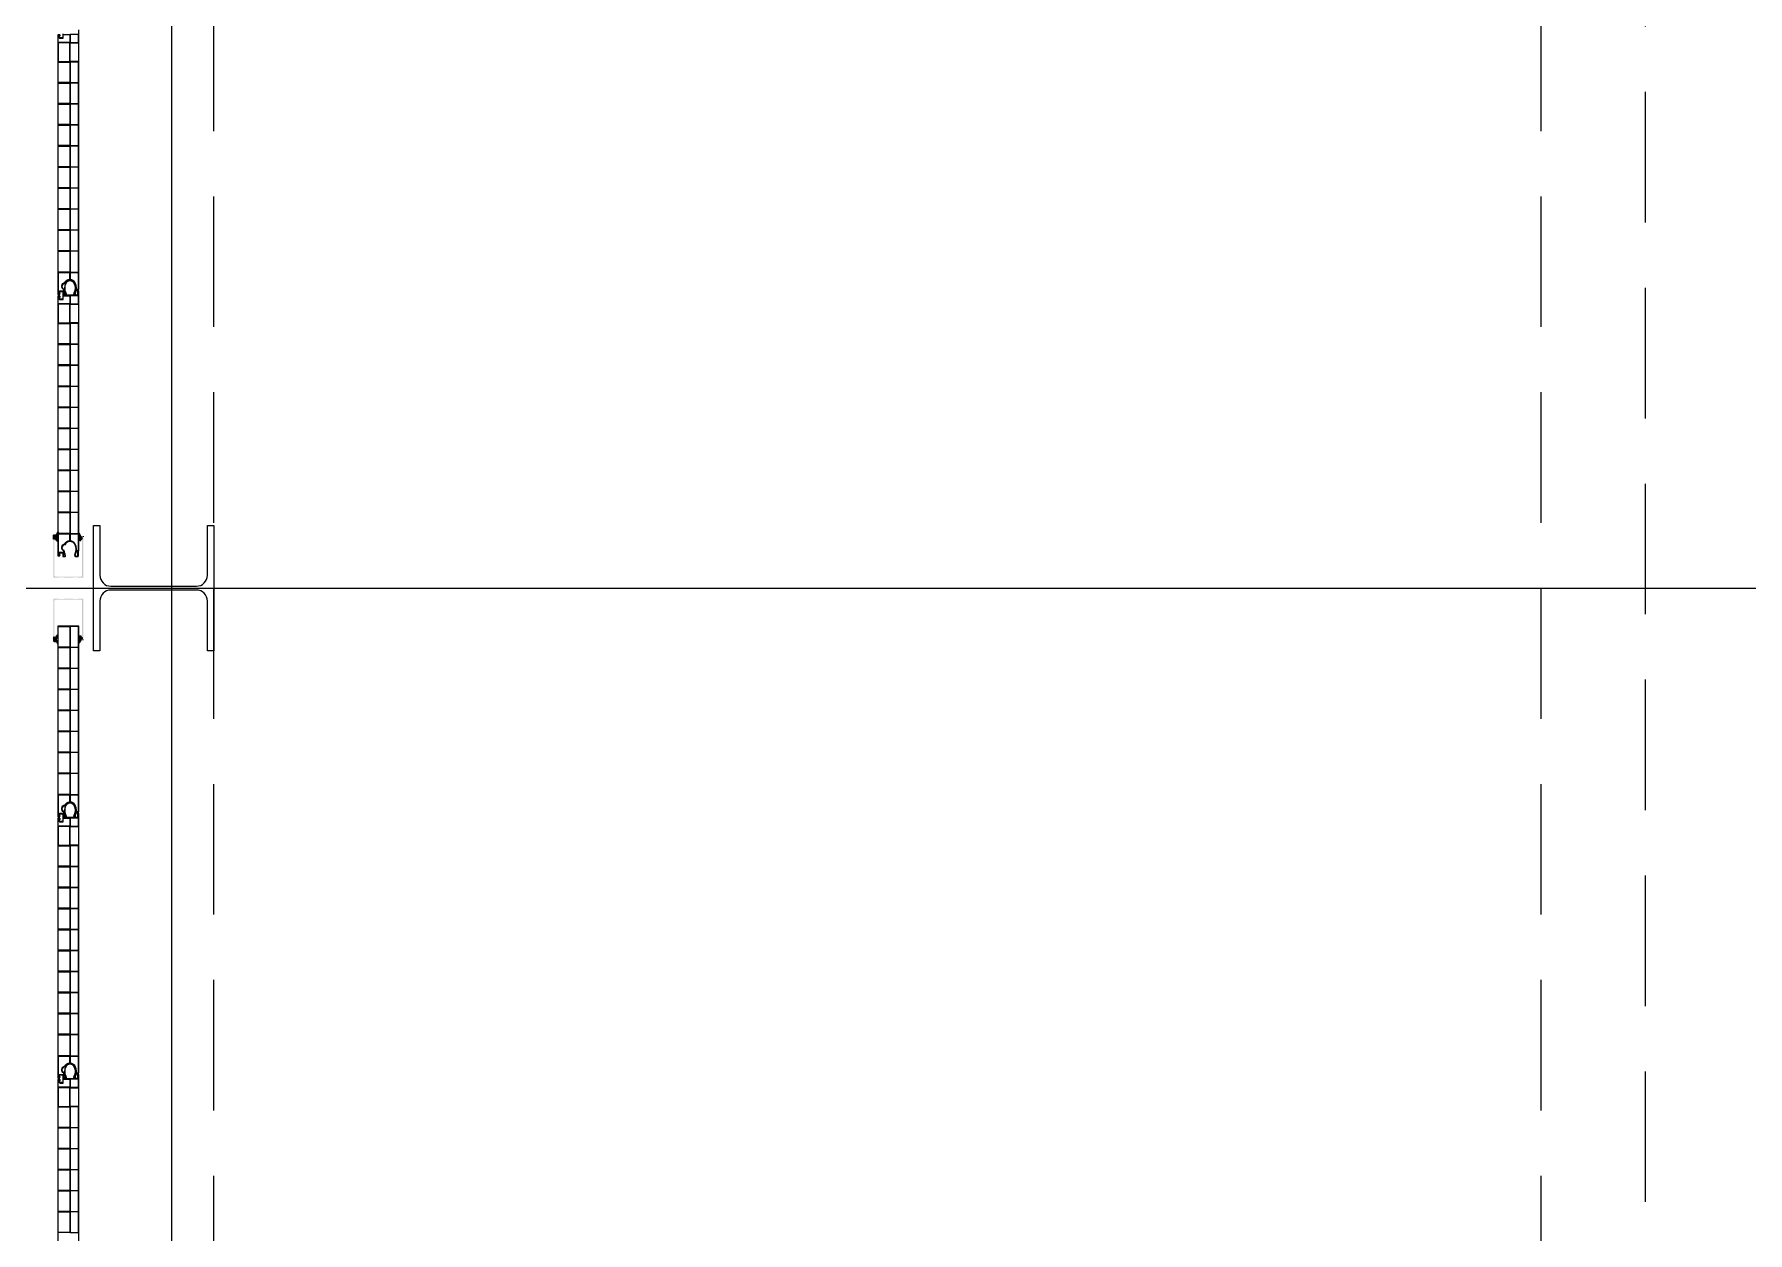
# Model space of a CAD drawing. Header units: millimetres. Extents: x -10134 to 185601, y -10232 to 93662.
# Drawn here: x 29920 to 33201, y 46777 to 49071 of the extents above; entities that cross this region are included whole.
import ezdxf

# ---------------------------------------------------------------- set-up
doc = ezdxf.new("R2010")
doc.units = ezdxf.units.MM
doc.header["$LTSCALE"] = 100
doc.linetypes.add('B0403', pattern=[3.75, 2.5, -1.25])
for name, color, linetype in [('A--L21', 8, 'Continuous'), ('A--L28', 8, 'Continuous'), ('A--L32', 8, 'Continuous'), ('AL$7A---_STRAMIEN', 1, 'Continuous')]:
    doc.layers.add(name, color=color, linetype=linetype)
pattern_1 = [(135, (30079.8289, 47792.54143), (0.3535534, 0.3535534), []), (45, (30079.8289, 47792.54143), (1.0606602, 0.3535534), [1.25, -0.75])]
pattern_2 = [(225, (30079.8289, 48228.6992), (0.3535534, -0.3535534), []), (315, (30079.8289, 48228.6992), (1.0606602, -0.3535534), [1.25, -0.75])]

msp = doc.modelspace()

# ---------------------------------------------------------------- hatches: boundary and pattern name
at = {"layer": 'A--L21'}
h = msp.add_hatch(dxfattribs=at)
h.set_pattern_fill('ANSI38', color=256, scale=4, angle=-180, style=0)
h.set_pattern_definition(pattern_2)
edge = h.paths.add_edge_path()
edge.add_arc((29963.9, 48111.7), 0.8, 78.2772, 180)
edge.add_line((29963.1, 48111.7), (29963.1, 48107.3))
edge.add_arc((29964.1, 48107.3), 1, 180, 238.7681)
edge.add_line((29963.6, 48106.4), (29964.7, 48101.8))
edge.add_arc((29964.1, 48099.9), 2, 0, 72.3036, ccw=False)
edge.add_arc((29965.6, 48099.9), 0.52, 184.1854, 357.8283, ccw=False)
edge.add_arc((29963.8, 48099.4), 1.37, 19.6033, 84.6041)
edge.add_arc((29972.6, 48108.7), 11.8, 179.5092, 222.3604, ccw=False)
edge.add_arc((29961, 48108.9), 0.202, 36.3393, 193.6675, ccw=False)
edge.add_line((29961.2, 48109), (29961.3, 48108.8))
edge.add_arc((29961.4, 48108.9), 0.2, 218.6428, 360)
edge.add_line((29961.6, 48108.9), (29961.6, 48110.7))
edge.add_arc((29961.4, 48110.7), 0.2, 360, 450)
edge.add_line((29961.4, 48110.9), (29959.7, 48110.9))
edge.add_arc((29959.5, 48109.8), 1.09, 80.8319, 201.3735)
edge.add_arc((29949.4, 48106.6), 9.57, -11.3116, 16.7707, ccw=False)
edge.add_arc((29958.5, 48104.8), 0.3, 270, 342.8423, ccw=False)
edge.add_line((29958.5, 48104.5), (29957.6, 48104.5))
edge.add_arc((29957.6, 48104.9), 0.4, 189.1527, 272.2165, ccw=False)
edge.add_line((29957.2, 48104.9), (29957, 48110.6))
edge.add_arc((29959, 48110.6), 2, 98.5926, 180.0148, ccw=False)
edge.add_line((29958.7, 48112.6), (29961.9, 48112.7))
edge.add_arc((29961.9, 48114.7), 2, 270.5128, 308.5841)
edge.add_line((29963.1, 48113.2), (29965.5, 48118.5))
edge.add_arc((29965.8, 48118.2), 0.4, -52.9707, 132.2959, ccw=False)
edge.add_line((29966, 48117.9), (29964.1, 48112.4))
h = msp.add_hatch(dxfattribs=at)
h.set_pattern_fill('ANSI33', color=256, scale=4, angle=-180, style=0)
h.set_pattern_definition([(225, (30079.8289, 48228.6992), (0.7071068, -0.7071068), []), (225, (30079.1218, 48228.6992), (0.7071068, -0.7071068), [0.5, -0.25])])
edge = h.paths.add_edge_path()
edge.add_arc((29977.1, 48030.8), 0.2, 224.9987, 270)
edge.add_line((29977.1, 48030.6), (29985.1, 48030.6))
edge.add_arc((29985.1, 48030.8), 0.2, 270, 314.9995)
edge.add_line((29985.3, 48030.7), (29985.4, 48030.8))
edge.add_arc((29985.5, 48030.6), 0.2, 45.0005, 134.9995, ccw=False)
edge.add_line((29985.7, 48030.8), (29985.8, 48030.7))
edge.add_arc((29985.9, 48030.8), 0.2, 225.0005, 270)
edge.add_line((29985.9, 48030.6), (29993.9, 48030.6))
edge.add_arc((29993.9, 48030.8), 0.2, 270, 315.0013)
edge.add_line((29994.1, 48030.7), (29994.5, 48031.1))
edge.add_arc((29994.6, 48030.9), 0.2, 90, 135.0013, ccw=False)
edge.add_line((29994.6, 48031.1), (30003.4, 48031.1))
edge.add_arc((30003.4, 48030.9), 0.2, 45.0005, 90, ccw=False)
edge.add_line((30003.6, 48031.1), (30004, 48030.7))
edge.add_arc((30004.1, 48030.8), 0.2, 225.0005, 270)
edge.add_line((30004.1, 48030.6), (30013.8, 48030.6))
edge.add_arc((30013.8, 48030.8), 0.2, 270, 360)
edge.add_line((30014, 48030.8), (30014, 48110.4))
edge.add_arc((30013.8, 48110.4), 0.2, 0, 90)
edge.add_line((30013.8, 48110.6), (30009.5, 48110.6))
edge.add_arc((30009.5, 48110.4), 0.2, 90, 180)
edge.add_line((30009.3, 48110.4), (30009.3, 48107.8))
edge.add_arc((30009.5, 48107.8), 0.2, 180, 270)
edge.add_line((30009.5, 48107.6), (30010.1, 48107.6))
edge.add_arc((30010.1, 48107.8), 0.2, 270, 360)
edge.add_line((30010.3, 48107.8), (30010.3, 48108.9))
edge.add_arc((30010.5, 48108.9), 0.2, 90, 180, ccw=False)
edge.add_line((30010.5, 48109.1), (30012.3, 48109.1))
edge.add_arc((30012.3, 48108.9), 0.2, 0, 90, ccw=False)
edge.add_line((30012.5, 48108.9), (30012.5, 48103.8))
edge.add_arc((30012.3, 48103.8), 0.2, -90, 0, ccw=False)
edge.add_line((30012.3, 48103.6), (30010.5, 48103.6))
edge.add_arc((30010.5, 48103.8), 0.2, 180, 270, ccw=False)
edge.add_line((30010.3, 48103.8), (30010.3, 48104.9))
edge.add_arc((30010.1, 48104.9), 0.2, 0, 90)
edge.add_line((30010.1, 48105.1), (30009.5, 48105.1))
edge.add_arc((30009.5, 48104.9), 0.2, 90, 180)
edge.add_line((30009.3, 48104.9), (30009.3, 48100.8))
edge.add_arc((30009.5, 48100.8), 0.2, 180, 270)
edge.add_line((30009.5, 48100.6), (30010.1, 48100.6))
edge.add_arc((30010.1, 48100.8), 0.2, 270, 360)
edge.add_line((30010.3, 48100.8), (30010.3, 48101.9))
edge.add_arc((30010.5, 48101.9), 0.2, 90, 180, ccw=False)
edge.add_line((30010.5, 48102.1), (30011.8, 48102.1))
edge.add_arc((30011.8, 48101.9), 0.2, 0, 90, ccw=False)
edge.add_line((30012, 48101.9), (30012, 48034.5))
edge.add_arc((30011.8, 48034.5), 0.2, -45.0004, 0, ccw=False)
edge.add_line((30012, 48034.4), (30010.3, 48032.7))
edge.add_arc((30010.1, 48032.8), 0.2, 270, 314.9996, ccw=False)
edge.add_line((30010.1, 48032.6), (29960.9, 48032.6))
edge.add_arc((29960.9, 48032.8), 0.2, 225, 270, ccw=False)
edge.add_line((29960.8, 48032.7), (29959.1, 48034.4))
edge.add_arc((29959.2, 48034.5), 0.2, 180, 225, ccw=False)
edge.add_line((29959, 48034.5), (29959, 48101.9))
edge.add_arc((29959.2, 48101.9), 0.2, 90, 180, ccw=False)
edge.add_line((29959.2, 48102.1), (29960.3, 48102.1))
edge.add_arc((29960.3, 48101.9), 0.2, 0, 90, ccw=False)
edge.add_line((29960.5, 48101.9), (29960.5, 48100.8))
edge.add_arc((29960.7, 48100.8), 0.2, 180, 270)
edge.add_line((29960.7, 48100.6), (29961.3, 48100.6))
edge.add_arc((29961.3, 48100.8), 0.2, 270, 360)
edge.add_line((29961.5, 48100.8), (29961.5, 48103.4))
edge.add_arc((29961.3, 48103.4), 0.2, 360, 450)
edge.add_line((29961.3, 48103.6), (29960.7, 48103.6))
edge.add_arc((29960.7, 48103.8), 0.2, 180, 270, ccw=False)
edge.add_line((29960.5, 48103.8), (29960.5, 48109.4))
edge.add_arc((29960.7, 48109.4), 0.2, 39.4134, 179.9932, ccw=False)
edge.add_line((29960.9, 48109.5), (29961.2, 48109.2))
edge.add_arc((29961.3, 48109.3), 0.2, 219.4189, 359.9988)
edge.add_line((29961.5, 48109.3), (29961.5, 48110.4))
edge.add_arc((29961.3, 48110.4), 0.2, 360, 450)
edge.add_line((29961.3, 48110.6), (29959.2, 48110.6))
edge.add_arc((29959.2, 48110.4), 0.2, 90, 180)
edge.add_line((29959, 48110.4), (29959, 48103.8))
edge.add_arc((29958.8, 48103.8), 0.2, -90, 0, ccw=False)
edge.add_line((29958.8, 48103.6), (29957.2, 48103.6))
edge.add_arc((29957.2, 48103.4), 0.2, 90, 180)
edge.add_line((29957, 48103.4), (29957, 48030.8))
edge.add_arc((29957.2, 48030.8), 0.2, 180, 270)
edge.add_line((29957.2, 48030.6), (29966.9, 48030.6))
edge.add_arc((29966.9, 48030.8), 0.2, 270, 314.9997)
edge.add_line((29967.1, 48030.7), (29967.5, 48031.1))
edge.add_arc((29967.6, 48030.9), 0.2, 90, 134.9997, ccw=False)
edge.add_line((29967.6, 48031.1), (29976.4, 48031.1))
edge.add_arc((29976.4, 48030.9), 0.2, 44.9987, 90, ccw=False)
edge.add_line((29976.6, 48031.1), (29977, 48030.7))
h = msp.add_hatch(dxfattribs=at)
h.set_pattern_fill('ANSI38', color=256, scale=4, angle=-180, style=0)
h.set_pattern_definition(pattern_2)
edge = h.paths.add_edge_path(flags=16)
edge.add_line((30009.6, 48105.8), (30010.8, 48105.8))
edge.add_arc((30010.8, 48106.4), 0.6, 270, 450)
edge.add_line((30010.8, 48107), (30009.6, 48107))
edge.add_arc((30009.6, 48106.4), 0.6, 90, 270)
edge = h.paths.add_edge_path()
edge.add_arc((30006.5, 48102.9), 0.2, 127.3189, 242.7921)
edge.add_line((30006.4, 48102.7), (30007.5, 48102.1))
edge.add_line((30007.5, 48102.1), (30009.3, 48102.1))
edge.add_line((30009.3, 48102.1), (30009.3, 48104.5))
edge.add_arc((30009.3, 48104.8), 0.3, 90, 270, ccw=False)
edge.add_line((30009.3, 48105.1), (30010.8, 48105.1))
edge.add_arc((30010.8, 48104.9), 0.2, 31.4642, 90, ccw=False)
edge.add_line((30010.9, 48105), (30011, 48104.6))
edge.add_arc((30011.2, 48104.7), 0.2, 201.5835, 321.0916)
edge.add_line((30011.4, 48104.6), (30012, 48105.8))
edge.add_arc((30011.2, 48106.4), 1, 322.1616, 360)
edge.add_arc((30011.2, 48106.4), 1, 360, 397.8384)
edge.add_line((30012, 48107), (30011.4, 48108.1))
edge.add_arc((30011.2, 48108), 0.2, 38.9084, 158.4165)
edge.add_line((30011, 48108.1), (30010.9, 48107.7))
edge.add_arc((30010.8, 48107.8), 0.2, 270, 328.5358, ccw=False)
edge.add_line((30010.8, 48107.6), (30009.3, 48107.6))
edge.add_arc((30009.3, 48107.9), 0.3, 90, 270, ccw=False)
edge.add_line((30009.3, 48108.2), (30009.3, 48110.4))
edge.add_line((30009.3, 48110.4), (30006.6, 48115.6))
edge.add_arc((30006.4, 48115.2), 0.4, 54.1972, 228.9369)
edge.add_line((30006.1, 48114.9), (30006.8, 48110.3))
edge.add_arc((30005.9, 48109.3), 1.4, -47.8227, 46.3742, ccw=False)
edge.add_line((30006.8, 48108.2), (30006, 48107.3))
edge.add_arc((30006.2, 48107.1), 0.3, 135.9726, 293.0149)
edge.add_line((30006.4, 48106.8), (30007.1, 48107.6))
edge.add_arc((30007.3, 48107.4), 0.2, 0, 130.9955, ccw=False)
edge.add_line((30007.5, 48107.4), (30007.5, 48106.2))
edge.add_arc((30007.3, 48106.2), 0.2, -57.3588, 0, ccw=False)
edge.add_line((30007.4, 48106), (30006.4, 48105.3))
edge.add_arc((30006.5, 48105.1), 0.2, 126.2403, 233.0537)
edge.add_line((30006.4, 48105), (30007.4, 48104.2))
edge.add_arc((30007.3, 48104), 0.2, -66.8939, 66.8939, ccw=False)
edge.add_line((30007.4, 48103.8), (30006.4, 48103.1))
h = msp.add_hatch(dxfattribs=at)
h.set_pattern_fill('ANSI33', color=256, scale=4, angle=-90, style=0)
h.set_pattern_definition([(135, (30079.8289, 47792.5414), (0.7071068, 0.7071068), []), (135, (30079.1218, 47792.5414), (0.7071068, 0.7071068), [0.5, -0.25])])
edge = h.paths.add_edge_path()
edge.add_arc((29977.1, 47990.4), 0.2, 90, 135.0013, ccw=False)
edge.add_line((29977.1, 47990.6), (29985.1, 47990.6))
edge.add_arc((29985.1, 47990.4), 0.2, 45.0005, 90, ccw=False)
edge.add_line((29985.3, 47990.6), (29985.4, 47990.5))
edge.add_arc((29985.5, 47990.6), 0.2, 225.0005, 314.9995)
edge.add_line((29985.7, 47990.5), (29985.8, 47990.6))
edge.add_arc((29985.9, 47990.4), 0.2, 90, 134.9995, ccw=False)
edge.add_line((29985.9, 47990.6), (29993.9, 47990.6))
edge.add_arc((29993.9, 47990.4), 0.2, 44.9987, 90, ccw=False)
edge.add_line((29994.1, 47990.6), (29994.5, 47990.2))
edge.add_arc((29994.6, 47990.3), 0.2, 224.9987, 270)
edge.add_line((29994.6, 47990.1), (30003.4, 47990.1))
edge.add_arc((30003.4, 47990.3), 0.2, 270, 314.9995)
edge.add_line((30003.6, 47990.2), (30004, 47990.6))
edge.add_arc((30004.1, 47990.4), 0.2, 90, 134.9995, ccw=False)
edge.add_line((30004.1, 47990.6), (30013.8, 47990.6))
edge.add_arc((30013.8, 47990.4), 0.2, 0, 90, ccw=False)
edge.add_line((30014, 47990.4), (30014, 47910.8))
edge.add_arc((30013.8, 47910.8), 0.2, -90, 0, ccw=False)
edge.add_line((30013.8, 47910.6), (30009.5, 47910.6))
edge.add_arc((30009.5, 47910.8), 0.2, 180, 270, ccw=False)
edge.add_line((30009.3, 47910.8), (30009.3, 47913.4))
edge.add_arc((30009.5, 47913.4), 0.2, 90, 180, ccw=False)
edge.add_line((30009.5, 47913.6), (30010.1, 47913.6))
edge.add_arc((30010.1, 47913.4), 0.2, 0, 90, ccw=False)
edge.add_line((30010.3, 47913.4), (30010.3, 47912.3))
edge.add_arc((30010.5, 47912.3), 0.2, 180, 270)
edge.add_line((30010.5, 47912.1), (30012.3, 47912.1))
edge.add_arc((30012.3, 47912.3), 0.2, 270, 360)
edge.add_line((30012.5, 47912.3), (30012.5, 47917.4))
edge.add_arc((30012.3, 47917.4), 0.2, 0, 90)
edge.add_line((30012.3, 47917.6), (30010.5, 47917.6))
edge.add_arc((30010.5, 47917.4), 0.2, 90, 180)
edge.add_line((30010.3, 47917.4), (30010.3, 47916.3))
edge.add_arc((30010.1, 47916.3), 0.2, -90, 0, ccw=False)
edge.add_line((30010.1, 47916.1), (30009.5, 47916.1))
edge.add_arc((30009.5, 47916.3), 0.2, 180, 270, ccw=False)
edge.add_line((30009.3, 47916.3), (30009.3, 47920.4))
edge.add_arc((30009.5, 47920.4), 0.2, 90, 180, ccw=False)
edge.add_line((30009.5, 47920.6), (30010.1, 47920.6))
edge.add_arc((30010.1, 47920.4), 0.2, 0, 90, ccw=False)
edge.add_line((30010.3, 47920.4), (30010.3, 47919.3))
edge.add_arc((30010.5, 47919.3), 0.2, 180, 270)
edge.add_line((30010.5, 47919.1), (30011.8, 47919.1))
edge.add_arc((30011.8, 47919.3), 0.2, 270, 360)
edge.add_line((30012, 47919.3), (30012, 47986.7))
edge.add_arc((30011.8, 47986.7), 0.2, 0, 45.0004)
edge.add_line((30012, 47986.9), (30010.3, 47988.6))
edge.add_arc((30010.1, 47988.4), 0.2, 45.0004, 90)
edge.add_line((30010.1, 47988.6), (29960.9, 47988.6))
edge.add_arc((29960.9, 47988.4), 0.2, 90, 135)
edge.add_line((29960.8, 47988.6), (29959.1, 47986.9))
edge.add_arc((29959.2, 47986.7), 0.2, 135, 180)
edge.add_line((29959, 47986.7), (29959, 47919.3))
edge.add_arc((29959.2, 47919.3), 0.2, 180, 270)
edge.add_line((29959.2, 47919.1), (29960.3, 47919.1))
edge.add_arc((29960.3, 47919.3), 0.2, 270, 360)
edge.add_line((29960.5, 47919.3), (29960.5, 47920.4))
edge.add_arc((29960.7, 47920.4), 0.2, 90, 180, ccw=False)
edge.add_line((29960.7, 47920.6), (29961.3, 47920.6))
edge.add_arc((29961.3, 47920.4), 0.2, 0, 90, ccw=False)
edge.add_line((29961.5, 47920.4), (29961.5, 47917.8))
edge.add_arc((29961.3, 47917.8), 0.2, -90, 0, ccw=False)
edge.add_line((29961.3, 47917.6), (29960.7, 47917.6))
edge.add_arc((29960.7, 47917.4), 0.2, 90, 180)
edge.add_line((29960.5, 47917.4), (29960.5, 47911.8))
edge.add_arc((29960.7, 47911.8), 0.2, 180.0068, 320.5866)
edge.add_line((29960.9, 47911.7), (29961.2, 47912))
edge.add_arc((29961.3, 47911.9), 0.2, 0.0012, 140.5811, ccw=False)
edge.add_line((29961.5, 47911.9), (29961.5, 47910.8))
edge.add_arc((29961.3, 47910.8), 0.2, -90, 0, ccw=False)
edge.add_line((29961.3, 47910.6), (29959.2, 47910.6))
edge.add_arc((29959.2, 47910.8), 0.2, 180, 270, ccw=False)
edge.add_line((29959, 47910.8), (29959, 47917.4))
edge.add_arc((29958.8, 47917.4), 0.2, 0, 90)
edge.add_line((29958.8, 47917.6), (29957.2, 47917.6))
edge.add_arc((29957.2, 47917.8), 0.2, 180, 270, ccw=False)
edge.add_line((29957, 47917.8), (29957, 47990.4))
edge.add_arc((29957.2, 47990.4), 0.2, 90, 180, ccw=False)
edge.add_line((29957.2, 47990.6), (29966.9, 47990.6))
edge.add_arc((29966.9, 47990.4), 0.2, 45.0003, 90, ccw=False)
edge.add_line((29967.1, 47990.6), (29967.5, 47990.2))
edge.add_arc((29967.6, 47990.3), 0.2, 225.0003, 270)
edge.add_line((29967.6, 47990.1), (29976.4, 47990.1))
edge.add_arc((29976.4, 47990.3), 0.2, 270, 315.0013)
edge.add_line((29976.6, 47990.2), (29977, 47990.6))
h = msp.add_hatch(dxfattribs=at)
h.set_pattern_fill('ANSI38', color=256, scale=4, angle=-90, style=0)
h.set_pattern_definition(pattern_1)
edge = h.paths.add_edge_path()
edge.add_arc((29963.9, 47909.6), 0.8, 180, 281.7228, ccw=False)
edge.add_line((29963.1, 47909.6), (29963.1, 47914))
edge.add_arc((29964.1, 47914), 1, 121.2319, 180, ccw=False)
edge.add_line((29963.6, 47914.8), (29964.7, 47919.5))
edge.add_arc((29964.1, 47921.4), 2, 287.6964, 360)
edge.add_arc((29965.6, 47921.4), 0.52, 2.1717, 175.8146)
edge.add_arc((29963.8, 47921.9), 1.37, 275.3959, 340.3967, ccw=False)
edge.add_arc((29972.6, 47912.5), 11.8, 137.6396, 180.4908)
edge.add_arc((29961, 47912.4), 0.202, 166.3325, 323.6607)
edge.add_line((29961.2, 47912.2), (29961.3, 47912.4))
edge.add_arc((29961.4, 47912.3), 0.2, 0, 141.3572, ccw=False)
edge.add_line((29961.6, 47912.3), (29961.6, 47910.6))
edge.add_arc((29961.4, 47910.6), 0.2, -90, 0, ccw=False)
edge.add_line((29961.4, 47910.4), (29959.7, 47910.4))
edge.add_arc((29959.5, 47911.4), 1.09, 158.6265, 279.1681, ccw=False)
edge.add_arc((29949.4, 47914.6), 9.57, 343.2293, 371.3116)
edge.add_arc((29958.5, 47916.4), 0.3, 17.1577, 90)
edge.add_line((29958.5, 47916.7), (29957.6, 47916.7))
edge.add_arc((29957.6, 47916.3), 0.4, 87.7835, 170.8473)
edge.add_line((29957.2, 47916.4), (29957, 47910.6))
edge.add_arc((29959, 47910.6), 2, 179.9852, 261.4074)
edge.add_line((29958.7, 47908.7), (29961.9, 47908.5))
edge.add_arc((29961.9, 47906.5), 2, 51.4159, 89.4872, ccw=False)
edge.add_line((29963.1, 47908.1), (29965.5, 47902.7))
edge.add_arc((29965.8, 47903), 0.4, 227.7041, 412.9707)
edge.add_line((29966, 47903.3), (29964.1, 47908.8))
h = msp.add_hatch(dxfattribs=at)
h.set_pattern_fill('ANSI38', color=256, scale=4, angle=-90, style=0)
h.set_pattern_definition(pattern_1)
edge = h.paths.add_edge_path(flags=16)
edge.add_line((30009.6, 47915.5), (30010.8, 47915.5))
edge.add_arc((30010.8, 47914.9), 0.6, -90, 90, ccw=False)
edge.add_line((30010.8, 47914.3), (30009.6, 47914.3))
edge.add_arc((30009.6, 47914.9), 0.6, 90, 270, ccw=False)
edge = h.paths.add_edge_path()
edge.add_arc((30006.5, 47918.3), 0.2, 117.2079, 232.6811, ccw=False)
edge.add_line((30006.4, 47918.5), (30007.5, 47919.1))
edge.add_line((30007.5, 47919.1), (30009.3, 47919.1))
edge.add_line((30009.3, 47919.1), (30009.3, 47916.7))
edge.add_arc((30009.3, 47916.4), 0.3, 90, 270)
edge.add_line((30009.3, 47916.1), (30010.8, 47916.1))
edge.add_arc((30010.8, 47916.3), 0.2, 270, 328.5358)
edge.add_line((30010.9, 47916.2), (30011, 47916.6))
edge.add_arc((30011.2, 47916.5), 0.2, 38.9084, 158.4165, ccw=False)
edge.add_line((30011.4, 47916.6), (30012, 47915.5))
edge.add_arc((30011.2, 47914.9), 1, 0, 37.8384, ccw=False)
edge.add_arc((30011.2, 47914.9), 1, -37.8384, 0, ccw=False)
edge.add_line((30012, 47914.3), (30011.4, 47913.1))
edge.add_arc((30011.2, 47913.2), 0.2, 201.5835, 321.0916, ccw=False)
edge.add_line((30011, 47913.1), (30010.9, 47913.5))
edge.add_arc((30010.8, 47913.4), 0.2, 31.4642, 90)
edge.add_line((30010.8, 47913.6), (30009.3, 47913.6))
edge.add_arc((30009.3, 47913.3), 0.3, 90, 270)
edge.add_line((30009.3, 47913), (30009.3, 47910.8))
edge.add_line((30009.3, 47910.8), (30006.6, 47905.7))
edge.add_arc((30006.4, 47906), 0.4, 131.0631, 305.8028, ccw=False)
edge.add_line((30006.1, 47906.3), (30006.8, 47911))
edge.add_arc((30005.9, 47912), 1.4, 313.6258, 407.8227)
edge.add_line((30006.8, 47913), (30006, 47914))
edge.add_arc((30006.2, 47914.2), 0.3, 66.9851, 224.0274, ccw=False)
edge.add_line((30006.4, 47914.5), (30007.1, 47913.7))
edge.add_arc((30007.3, 47913.8), 0.2, 229.0045, 360)
edge.add_line((30007.5, 47913.8), (30007.5, 47915))
edge.add_arc((30007.3, 47915), 0.2, 360, 417.3588)
edge.add_line((30007.4, 47915.2), (30006.4, 47916))
edge.add_arc((30006.5, 47916.1), 0.2, 126.9463, 233.7597, ccw=False)
edge.add_line((30006.4, 47916.3), (30007.4, 47917))
edge.add_arc((30007.3, 47917.2), 0.2, 293.1061, 426.8939)
edge.add_line((30007.4, 47917.4), (30006.4, 47918.2))

# ---------------------------------------------------------------- linework, layer by layer
at = {"layer": 'A--L21', "linetype": 'B0403'}
msp.add_line((30264, 45510.6), (30264, 87810.6), dxfattribs=at)
at = {"layer": 'A--L21'}
for p, q in [((30014, 48110.3), (30014, 48109.1)), ((30006, 47938.1), (29965.3, 47938.1)), ((30014, 47910.9), (30014, 47912.1))]:
    msp.add_line(p, q, dxfattribs=at)
for points in [[(29974.9, 49071.6), (29974.9, 49064.2), (29969.7, 49064.2, -0.538226), (29968.4, 49066.3, -0.051879), (29969.6, 49067.5, 0.668905), (29968.4, 49070), (29965.3, 49070), (29965.3, 48572.8), (29968.2, 48572.8, 0.615588), (29969.5, 48575.2, -0.001528), (29968.6, 48576.4, -0.603288), (29969.6, 48578.7), (29974.7, 48578.7, -0.414214), (29974.9, 48578.5), (29974.9, 48571.5, 0.414214), (29975.1, 48571.3), (29978.9, 48571.3, 0.230022), (29980.3, 48572.1, 0.182419), (29980.4, 48573.4, -0.086574), (29977.9, 48582.6)], [(29977.7, 48582.7, -0.786352), (29979.8, 48594.6, 0.289246), (29980, 48594.7, -0.649582), (29997.3, 48595.5, -0.228645), (29997.8, 48575.9, 0.241202), (29998, 48572.3, 0.267949), (29999.7, 48571.3), (30003.2, 48571.3, 0.414214), (30004.8, 48572.8), (30004.8, 48582.5), (30006, 48582.5), (30006, 49079.7)], [(29977.7, 48082.5, -0.786352), (29979.8, 48094.4, 0.289246), (29980, 48094.5, -0.649582), (29997.3, 48095.2, -0.228645), (29997.8, 48075.6, 0.241202), (29998, 48072, 0.267949), (29999.7, 48071.1), (30003.2, 48071.1, 0.414214), (30004.8, 48072.6), (30004.8, 48082.3), (30006, 48082.3), (30006, 48579.5), (30005, 48579.5), (30005, 48571.3), (29998.7, 48571.3, -0.614899), (29996.9, 48574.9, 0.235201), (29997.2, 48595.1, 0.299118), (29988.8, 48600.6, 0.299118), (29980.5, 48595.1, 0.235201), (29980.7, 48574.9, -0.614899), (29978.9, 48571.3), (29974.9, 48571.3), (29974.9, 48563.9), (29969.7, 48563.9, -0.538226), (29968.4, 48566.1, -0.051879), (29969.6, 48567.3, 0.668905), (29968.4, 48569.8), (29965.3, 48569.8), (29965.3, 48072.6), (29968.2, 48072.6, 0.615588), (29969.5, 48075, -0.001528), (29968.6, 48076.1, -0.603288), (29969.6, 48078.4), (29974.7, 48078.4, -0.414214), (29974.9, 48078.2), (29974.9, 48071.3, 0.414214), (29975.1, 48071.1), (29978.9, 48071.1, 0.230022), (29980.3, 48071.8, 0.182419), (29980.4, 48073.2, -0.086574), (29977.9, 48082.3)], [(29981.5, 48594.7, -0.299118), (29988.8, 48599.6, -0.299118), (29996.2, 48594.7, -0.232962), (29996.1, 48575.5, 0.291468), (29995.9, 48572, -0.569521), (29995.5, 48571.3), (29982.2, 48571.3, -0.569521), (29981.8, 48572, 0.280699), (29981.6, 48575.3, -0.235201), (29981.4, 48594.7, -0.235201)], [(29998.2, 48595.9, -0.228645), (29998.8, 48575.5, 0.106177), (29998.5, 48574.3, 0.414214), (30000.4, 48572.3), (30002.2, 48572.3, 0.414214), (30003.8, 48573.9), (30003.8, 48583.5), (30005, 48583.5), (30005, 48588.6), (30005, 48614.3), (29989, 48614.3), (29989, 48601.8, -0.279737), (29998.2, 48595.9)], [(29998.2, 48095.7, -0.228645), (29998.8, 48075.2, 0.106177), (29998.5, 48074, 0.414214), (30000.4, 48072.1), (30002.2, 48072.1, 0.414214), (30003.8, 48073.6), (30003.8, 48083.3), (30005, 48083.3), (30005, 48088.4), (30005, 48114), (29989, 48114), (29989, 48101.5, -0.279737), (29998.2, 48095.7)], [(29965.3, 47938.1), (29965.3, 47572.8), (29968.2, 47572.8, 0.615588), (29969.5, 47575.2, -0.001528), (29968.6, 47576.4, -0.603288), (29969.6, 47578.7), (29974.7, 47578.7, -0.414214), (29974.9, 47578.5), (29974.9, 47571.5, 0.414214), (29975.1, 47571.3), (29978.9, 47571.3, 0.230022), (29980.3, 47572.1, 0.182419), (29980.4, 47573.4, -0.086574), (29977.9, 47582.6)], [(29977.7, 47582.7, -0.786352), (29979.8, 47594.6, 0.289246), (29980, 47594.7, -0.649582), (29997.3, 47595.5, -0.228645), (29997.8, 47575.9, 0.241202), (29998, 47572.3, 0.267949), (29999.7, 47571.3), (30003.2, 47571.3, 0.414214), (30004.8, 47572.8), (30004.8, 47582.5), (30006, 47582.5), (30006, 47938.1)], [(29998.2, 47595.9, -0.228645), (29998.8, 47575.5, 0.106177), (29998.5, 47574.3, 0.414214), (30000.4, 47572.3), (30002.2, 47572.3, 0.414214), (30003.8, 47573.9), (30003.8, 47583.5), (30005, 47583.5), (30005, 47588.6), (30005, 47614.3), (29989, 47614.3), (29989, 47601.8, -0.279737), (29998.2, 47595.9)], [(29977.7, 47082.7, -0.786352), (29979.8, 47094.6, 0.289246), (29980, 47094.7, -0.649582), (29997.3, 47095.5, -0.228645), (29997.8, 47075.9, 0.241202), (29998, 47072.3, 0.267949), (29999.7, 47071.3), (30003.2, 47071.3, 0.414214), (30004.8, 47072.8), (30004.8, 47082.5), (30006, 47082.5), (30006, 47579.7), (30005, 47579.7), (30005, 47571.6), (29998.7, 47571.6, -0.614899), (29996.9, 47575.1, 0.235201), (29997.2, 47595.4, 0.299118), (29988.8, 47600.8, 0.299118), (29980.5, 47595.4, 0.235201), (29980.7, 47575.1, -0.614899), (29978.9, 47571.6), (29974.9, 47571.6), (29974.9, 47564.2), (29969.7, 47564.2, -0.538226), (29968.4, 47566.3, -0.051879), (29969.6, 47567.5, 0.668905), (29968.4, 47570), (29965.3, 47570), (29965.3, 47072.8), (29968.2, 47072.8, 0.615588), (29969.5, 47075.2, -0.001528), (29968.6, 47076.4, -0.603288), (29969.6, 47078.7), (29974.7, 47078.7, -0.414214), (29974.9, 47078.5), (29974.9, 47071.5, 0.414214), (29975.1, 47071.3), (29978.9, 47071.3, 0.230022), (29980.3, 47072.1, 0.182419), (29980.4, 47073.4, -0.086574), (29977.9, 47082.6)], [(29981.5, 47595, -0.299118), (29988.8, 47599.8, -0.299118), (29996.2, 47595, -0.232962), (29996.1, 47575.7, 0.291468), (29995.9, 47572.2, -0.569521), (29995.5, 47571.6), (29982.2, 47571.6, -0.569521), (29981.8, 47572.2, 0.280699), (29981.6, 47575.6, -0.235201), (29981.4, 47594.9, -0.235201)], [(29998.2, 47095.9, -0.228645), (29998.8, 47075.5, 0.106177), (29998.5, 47074.3, 0.414214), (30000.4, 47072.3), (30002.2, 47072.3, 0.414214), (30003.8, 47073.9), (30003.8, 47083.5), (30005, 47083.5), (30005, 47088.6), (30005, 47114.3), (29989, 47114.3), (29989, 47101.8, -0.279737), (29998.2, 47095.9)], [(30006, 46582.5), (30006, 47079.7), (30005, 47079.7), (30005, 47071.6), (29998.7, 47071.6, -0.614899), (29996.9, 47075.1, 0.235201), (29997.2, 47095.4, 0.299118), (29988.8, 47100.8, 0.299118), (29980.5, 47095.4, 0.235201), (29980.7, 47075.1, -0.614899), (29978.9, 47071.6), (29974.9, 47071.6), (29974.9, 47064.2), (29969.7, 47064.2, -0.538226), (29968.4, 47066.3, -0.051879), (29969.6, 47067.5, 0.668905), (29968.4, 47070), (29965.3, 47070), (29965.3, 46572.8)], [(29981.5, 47095, -0.299118), (29988.8, 47099.8, -0.299118), (29996.2, 47095, -0.232962), (29996.1, 47075.7, 0.291468), (29995.9, 47072.2, -0.569521), (29995.5, 47071.6), (29982.2, 47071.6, -0.569521), (29981.8, 47072.2, 0.280699), (29981.6, 47075.6, -0.235201), (29981.4, 47094.9, -0.235201)]]:
    msp.add_lwpolyline(points, format="xyb", dxfattribs=at)
for points in [[(29969.7, 49063.2), (29975.9, 49063.2), (29975.9, 49070.5), (29988.4, 49070.5), (29988.4, 49055.3), (29966.3, 49055.3), (29966.3, 49069), (29968.6, 49069, -0.652088), (29968.9, 49068.3, 0.105395), (29967.9, 49067.3, 0.031809), (29967.5, 49066.4, 0.53387)], [(29969.6, 48579.7), (29975.7, 48579.7, -0.414214), (29975.9, 48579.5), (29975.9, 48572.3), (29978.4, 48572.3, 0.552588), (29979.3, 48573.6, -0.086098), (29976.9, 48582, -0.731767), (29979.2, 48595.6, -0.283426), (29988.4, 48601.7), (29988.4, 48614.3), (29966.3, 48614.3), (29966.3, 48588.6), (29966.3, 48573.9), (29968.5, 48573.9, 0.695606), (29968.8, 48574.6, -0.105395), (29967.8, 48575.6, -0.031809), (29967.5, 48576.5, -0.53387)], [(29969.7, 48562.9), (29975.9, 48562.9), (29975.9, 48570.3), (29988.4, 48570.3), (29988.4, 48555), (29966.3, 48555), (29966.3, 48568.8), (29968.6, 48568.8, -0.652088), (29968.9, 48568, 0.105395), (29967.9, 48567, 0.031809), (29967.5, 48566.1, 0.53387)], [(29969.6, 48079.5), (29975.7, 48079.5, -0.414214), (29975.9, 48079.3), (29975.9, 48072.1), (29978.4, 48072.1, 0.552588), (29979.3, 48073.4, -0.086098), (29976.9, 48081.7, -0.731767), (29979.2, 48095.3, -0.283426), (29988.4, 48101.5), (29988.4, 48114), (29966.3, 48114), (29966.3, 48088.4), (29966.3, 48073.6), (29968.5, 48073.6, 0.695606), (29968.8, 48074.3, -0.105395), (29967.8, 48075.4, -0.031809), (29967.5, 48076.2, -0.53387)], [(29969.6, 47579.7), (29975.7, 47579.7, -0.414214), (29975.9, 47579.5), (29975.9, 47572.3), (29978.4, 47572.3, 0.552588), (29979.3, 47573.6, -0.086098), (29976.9, 47582, -0.731767), (29979.2, 47595.6, -0.283426), (29988.4, 47601.7), (29988.4, 47614.3), (29966.3, 47614.3), (29966.3, 47588.6), (29966.3, 47573.9), (29968.5, 47573.9, 0.695606), (29968.8, 47574.6, -0.105395), (29967.8, 47575.6, -0.031809), (29967.5, 47576.5, -0.53387)], [(29969.7, 47563.2), (29975.9, 47563.2), (29975.9, 47570.5), (29988.4, 47570.5), (29988.4, 47555.3), (29966.3, 47555.3), (29966.3, 47569), (29968.6, 47569, -0.652088), (29968.9, 47568.3, 0.105395), (29967.9, 47567.3, 0.031809), (29967.5, 47566.4, 0.53387)], [(29969.6, 47079.7), (29975.7, 47079.7, -0.414214), (29975.9, 47079.5), (29975.9, 47072.3), (29978.4, 47072.3, 0.552588), (29979.3, 47073.6, -0.086098), (29976.9, 47082, -0.731767), (29979.2, 47095.6, -0.283426), (29988.4, 47101.7), (29988.4, 47114.3), (29966.3, 47114.3), (29966.3, 47088.6), (29966.3, 47073.9), (29968.5, 47073.9, 0.695606), (29968.8, 47074.6, -0.105395), (29967.8, 47075.6, -0.031809), (29967.5, 47076.5, -0.53387)], [(29969.7, 47063.2), (29975.9, 47063.2), (29975.9, 47070.5), (29988.4, 47070.5), (29988.4, 47055.3), (29966.3, 47055.3), (29966.3, 47069), (29968.6, 47069, -0.652088), (29968.9, 47068.3, 0.105395), (29967.9, 47067.3, 0.031809), (29967.5, 47066.4, 0.53387)]]:
    msp.add_lwpolyline(points, format="xyb", close=True, dxfattribs=at)
for points in [[(29966.3, 49054.3), (29966.3, 49018.6), (29988.4, 49018.6), (29988.4, 49054.3)], [(30005, 49070.5), (29989, 49070.5), (29989, 49055.3), (30005, 49055.3)], [(30005, 49018.6), (29989, 49018.6), (29989, 49054.3), (30005, 49054.3)], [(29988.4, 48978.3), (29966.3, 48978.3), (29966.3, 49017.5), (29988.4, 49017.5)], [(30005, 49017.5), (29989, 49017.5), (29989, 48978.3), (30005, 48978.3)], [(29988.4, 48938.1), (29966.3, 48938.1), (29966.3, 48977.3), (29988.4, 48977.3)], [(30005, 48977.3), (29989, 48977.3), (29989, 48938.1), (30005, 48938.1)], [(29988.4, 48897.9), (29966.3, 48897.9), (29966.3, 48937.1), (29988.4, 48937.1)], [(30005, 48937.1), (29989, 48937.1), (29989, 48897.9), (30005, 48897.9)], [(29988.4, 48857.7), (29966.3, 48857.7), (29966.3, 48896.9), (29988.4, 48896.9)], [(30005, 48896.9), (29989, 48896.9), (29989, 48857.7), (30005, 48857.7)], [(29988.4, 48817.4), (29966.3, 48817.4), (29966.3, 48856.6), (29988.4, 48856.6)], [(30005, 48856.6), (29989, 48856.6), (29989, 48817.4), (30005, 48817.4)], [(29988.4, 48777.2), (29966.3, 48777.2), (29966.3, 48816.4), (29988.4, 48816.4)], [(30005, 48816.4), (29989, 48816.4), (29989, 48777.2), (30005, 48777.2)], [(29988.4, 48737), (29966.3, 48737), (29966.3, 48776.2), (29988.4, 48776.2)], [(30005, 48776.2), (29989, 48776.2), (29989, 48737), (30005, 48737)], [(29988.4, 48696.8), (29966.3, 48696.8), (29966.3, 48736), (29988.4, 48736)], [(30005, 48736), (29989, 48736), (29989, 48696.8), (30005, 48696.8)], [(29988.4, 48656.5), (29966.3, 48656.5), (29966.3, 48695.7), (29988.4, 48695.7)], [(30005, 48695.7), (29989, 48695.7), (29989, 48656.5), (30005, 48656.5)], [(29988.4, 48615.3), (29966.3, 48615.3), (29966.3, 48655.5), (29988.4, 48655.5)], [(30005, 48655.5), (29989, 48655.5), (29989, 48615.3), (30005, 48615.3)], [(30005, 48570.3), (29989, 48570.3), (29989, 48555), (30005, 48555)], [(29966.3, 48554), (29966.3, 48518.3), (29988.4, 48518.3), (29988.4, 48554)], [(30005, 48518.3), (29989, 48518.3), (29989, 48554), (30005, 48554)], [(29988.4, 48478.1), (29966.3, 48478.1), (29966.3, 48517.3), (29988.4, 48517.3)], [(30005, 48517.3), (29989, 48517.3), (29989, 48478.1), (30005, 48478.1)], [(29988.4, 48437.9), (29966.3, 48437.9), (29966.3, 48477.1), (29988.4, 48477.1)], [(30005, 48477.1), (29989, 48477.1), (29989, 48437.9), (30005, 48437.9)], [(29988.4, 48397.6), (29966.3, 48397.6), (29966.3, 48436.8), (29988.4, 48436.8)], [(30005, 48436.8), (29989, 48436.8), (29989, 48397.6), (30005, 48397.6)], [(29988.4, 48357.4), (29966.3, 48357.4), (29966.3, 48396.6), (29988.4, 48396.6)], [(30005, 48396.6), (29989, 48396.6), (29989, 48357.4), (30005, 48357.4)], [(29988.4, 48317.2), (29966.3, 48317.2), (29966.3, 48356.4), (29988.4, 48356.4)], [(30005, 48356.4), (29989, 48356.4), (29989, 48317.2), (30005, 48317.2)], [(29988.4, 48277), (29966.3, 48277), (29966.3, 48316.2), (29988.4, 48316.2)], [(30005, 48316.2), (29989, 48316.2), (29989, 48277), (30005, 48277)], [(29988.4, 48236.7), (29966.3, 48236.7), (29966.3, 48275.9), (29988.4, 48275.9)], [(30005, 48275.9), (29989, 48275.9), (29989, 48236.7), (30005, 48236.7)], [(29988.4, 48196.5), (29966.3, 48196.5), (29966.3, 48235.7), (29988.4, 48235.7)], [(30005, 48235.7), (29989, 48235.7), (29989, 48196.5), (30005, 48196.5)], [(29988.4, 48156.3), (29966.3, 48156.3), (29966.3, 48195.5), (29988.4, 48195.5)], [(30005, 48195.5), (29989, 48195.5), (29989, 48156.3), (30005, 48156.3)], [(29988.4, 48115), (29966.3, 48115), (29966.3, 48155.3), (29988.4, 48155.3)], [(30005, 48155.3), (29989, 48155.3), (29989, 48115), (30005, 48115)], [(29988.4, 47897.9), (29966.3, 47897.9), (29966.3, 47937.1), (29988.4, 47937.1)], [(30005, 47937.1), (29989, 47937.1), (29989, 47897.9), (30005, 47897.9)], [(29988.4, 47857.7), (29966.3, 47857.7), (29966.3, 47896.9), (29988.4, 47896.9)], [(30005, 47896.9), (29989, 47896.9), (29989, 47857.7), (30005, 47857.7)], [(29988.4, 47817.4), (29966.3, 47817.4), (29966.3, 47856.6), (29988.4, 47856.6)], [(30005, 47856.6), (29989, 47856.6), (29989, 47817.4), (30005, 47817.4)], [(29988.4, 47777.2), (29966.3, 47777.2), (29966.3, 47816.4), (29988.4, 47816.4)], [(30005, 47816.4), (29989, 47816.4), (29989, 47777.2), (30005, 47777.2)], [(29988.4, 47737), (29966.3, 47737), (29966.3, 47776.2), (29988.4, 47776.2)], [(30005, 47776.2), (29989, 47776.2), (29989, 47737), (30005, 47737)], [(29988.4, 47696.8), (29966.3, 47696.8), (29966.3, 47736), (29988.4, 47736)], [(30005, 47736), (29989, 47736), (29989, 47696.8), (30005, 47696.8)], [(29988.4, 47656.5), (29966.3, 47656.5), (29966.3, 47695.7), (29988.4, 47695.7)], [(30005, 47695.7), (29989, 47695.7), (29989, 47656.5), (30005, 47656.5)], [(29988.4, 47615.3), (29966.3, 47615.3), (29966.3, 47655.5), (29988.4, 47655.5)], [(30005, 47655.5), (29989, 47655.5), (29989, 47615.3), (30005, 47615.3)], [(29966.3, 47554.3), (29966.3, 47518.6), (29988.4, 47518.6), (29988.4, 47554.3)], [(30005, 47570.5), (29989, 47570.5), (29989, 47555.3), (30005, 47555.3)], [(30005, 47518.6), (29989, 47518.6), (29989, 47554.3), (30005, 47554.3)], [(29988.4, 47478.3), (29966.3, 47478.3), (29966.3, 47517.5), (29988.4, 47517.5)], [(30005, 47517.5), (29989, 47517.5), (29989, 47478.3), (30005, 47478.3)], [(29988.4, 47438.1), (29966.3, 47438.1), (29966.3, 47477.3), (29988.4, 47477.3)], [(30005, 47477.3), (29989, 47477.3), (29989, 47438.1), (30005, 47438.1)], [(29988.4, 47397.9), (29966.3, 47397.9), (29966.3, 47437.1), (29988.4, 47437.1)], [(30005, 47437.1), (29989, 47437.1), (29989, 47397.9), (30005, 47397.9)], [(29988.4, 47357.7), (29966.3, 47357.7), (29966.3, 47396.9), (29988.4, 47396.9)], [(30005, 47396.9), (29989, 47396.9), (29989, 47357.7), (30005, 47357.7)], [(29988.4, 47317.4), (29966.3, 47317.4), (29966.3, 47356.6), (29988.4, 47356.6)], [(30005, 47356.6), (29989, 47356.6), (29989, 47317.4), (30005, 47317.4)], [(29988.4, 47277.2), (29966.3, 47277.2), (29966.3, 47316.4), (29988.4, 47316.4)], [(30005, 47316.4), (29989, 47316.4), (29989, 47277.2), (30005, 47277.2)], [(29988.4, 47237), (29966.3, 47237), (29966.3, 47276.2), (29988.4, 47276.2)], [(30005, 47276.2), (29989, 47276.2), (29989, 47237), (30005, 47237)], [(29988.4, 47196.8), (29966.3, 47196.8), (29966.3, 47236), (29988.4, 47236)], [(30005, 47236), (29989, 47236), (29989, 47196.8), (30005, 47196.8)], [(29988.4, 47156.5), (29966.3, 47156.5), (29966.3, 47195.7), (29988.4, 47195.7)], [(30005, 47195.7), (29989, 47195.7), (29989, 47156.5), (30005, 47156.5)], [(29988.4, 47115.3), (29966.3, 47115.3), (29966.3, 47155.5), (29988.4, 47155.5)], [(30005, 47155.5), (29989, 47155.5), (29989, 47115.3), (30005, 47115.3)], [(29966.3, 47054.3), (29966.3, 47018.6), (29988.4, 47018.6), (29988.4, 47054.3)], [(30005, 47070.5), (29989, 47070.5), (29989, 47055.3), (30005, 47055.3)], [(30005, 47018.6), (29989, 47018.6), (29989, 47054.3), (30005, 47054.3)], [(29988.4, 46978.3), (29966.3, 46978.3), (29966.3, 47017.5), (29988.4, 47017.5)], [(30005, 47017.5), (29989, 47017.5), (29989, 46978.3), (30005, 46978.3)], [(29988.4, 46938.1), (29966.3, 46938.1), (29966.3, 46977.3), (29988.4, 46977.3)], [(30005, 46977.3), (29989, 46977.3), (29989, 46938.1), (30005, 46938.1)], [(29988.4, 46897.9), (29966.3, 46897.9), (29966.3, 46937.1), (29988.4, 46937.1)], [(30005, 46937.1), (29989, 46937.1), (29989, 46897.9), (30005, 46897.9)], [(29988.4, 46857.7), (29966.3, 46857.7), (29966.3, 46896.9), (29988.4, 46896.9)], [(30005, 46896.9), (29989, 46896.9), (29989, 46857.7), (30005, 46857.7)], [(29988.4, 46817.4), (29966.3, 46817.4), (29966.3, 46856.6), (29988.4, 46856.6)], [(30005, 46856.6), (29989, 46856.6), (29989, 46817.4), (30005, 46817.4)], [(29988.4, 46777.2), (29966.3, 46777.2), (29966.3, 46816.4), (29988.4, 46816.4)], [(30005, 46816.4), (29989, 46816.4), (29989, 46777.2), (30005, 46777.2)]]:
    msp.add_lwpolyline(points, close=True, dxfattribs=at)
at = {"layer": 'A--L21', "linetype": 'Continuous'}
for points in [[(29964.1, 48112.4, 0.475492), (29963.1, 48111.7), (29963.1, 48107.3, 0.262197), (29963.6, 48106.4), (29964.7, 48101.8, -0.326385), (29966.1, 48099.9, -0.946007), (29965.1, 48099.9, 0.291477), (29963.9, 48100.8, -0.189183), (29960.8, 48108.8, -0.819425), (29961.2, 48109), (29961.3, 48108.8, 0.70907), (29961.6, 48108.9), (29961.6, 48110.7, 0.414214), (29961.4, 48110.9), (29959.7, 48110.9, 0.580505), (29958.5, 48109.4, -0.123149), (29958.7, 48104.8, -0.328988), (29958.5, 48104.5), (29957.6, 48104.5, -0.379185), (29957.2, 48104.9), (29957, 48110.6, -0.371014), (29958.7, 48112.6), (29961.9, 48112.7, 0.167663), (29963.1, 48113.2), (29965.5, 48118.5, -1.047049), (29966, 48117.9)], [(30006.4, 48103.1, 0.551308), (30006.4, 48102.7), (30007.5, 48102.1), (30009.3, 48102.1), (30009.3, 48104.5, -1), (30009.3, 48105.1), (30010.8, 48105.1, -0.261114), (30010.9, 48105), (30011, 48104.6, 0.574492), (30011.4, 48104.6), (30012, 48105.8, 0.166618), (30012.2, 48106.4, 0.166618), (30012, 48107), (30011.4, 48108.1, 0.574492), (30011, 48108.1), (30010.9, 48107.7, -0.261114), (30010.8, 48107.6), (30009.3, 48107.6, -1), (30009.3, 48108.2), (30009.3, 48110.4), (30006.6, 48115.6, 0.955117), (30006.1, 48114.9), (30006.8, 48110.3, -0.435835), (30006.8, 48108.2), (30006, 48107.3, 0.817342), (30006.4, 48106.8), (30007.1, 48107.6, -0.643194), (30007.5, 48107.4), (30007.5, 48106.2, -0.255635), (30007.4, 48106), (30006.4, 48105.3, 0.503021), (30006.4, 48105), (30007.4, 48104.2, -0.660555), (30007.4, 48103.8)], [(30009.6, 48105.8), (30010.8, 48105.8, 1), (30010.8, 48107), (30009.6, 48107, 1)], [(29964.1, 47908.8, -0.475492), (29963.1, 47909.6), (29963.1, 47914, -0.262197), (29963.6, 47914.8), (29964.7, 47919.5, 0.326385), (29966.1, 47921.4, 0.946007), (29965.1, 47921.4, -0.291477), (29963.9, 47920.5, 0.189183), (29960.8, 47912.4, 0.819425), (29961.2, 47912.2), (29961.3, 47912.4, -0.70907), (29961.6, 47912.3), (29961.6, 47910.6, -0.414214), (29961.4, 47910.4), (29959.7, 47910.4, -0.580505), (29958.5, 47911.8, 0.123149), (29958.7, 47916.5, 0.328988), (29958.5, 47916.7), (29957.6, 47916.7, 0.379185), (29957.2, 47916.4), (29957, 47910.6, 0.371014), (29958.7, 47908.7), (29961.9, 47908.5, -0.167663), (29963.1, 47908.1), (29965.5, 47902.7, 1.047049), (29966, 47903.3)], [(30006.4, 47918.2, -0.551308), (30006.4, 47918.5), (30007.5, 47919.1), (30009.3, 47919.1), (30009.3, 47916.7, 1), (30009.3, 47916.1), (30010.8, 47916.1, 0.261114), (30010.9, 47916.2), (30011, 47916.6, -0.574492), (30011.4, 47916.6), (30012, 47915.5, -0.166618), (30012.2, 47914.9, -0.166618), (30012, 47914.3), (30011.4, 47913.1, -0.574492), (30011, 47913.1), (30010.9, 47913.5, 0.261114), (30010.8, 47913.6), (30009.3, 47913.6, 1), (30009.3, 47913), (30009.3, 47910.8), (30006.6, 47905.7, -0.955117), (30006.1, 47906.3), (30006.8, 47911, 0.435835), (30006.8, 47913), (30006, 47914, -0.817342), (30006.4, 47914.5), (30007.1, 47913.7, 0.643194), (30007.5, 47913.8), (30007.5, 47915, 0.255635), (30007.4, 47915.2), (30006.4, 47916, -0.503021), (30006.4, 47916.3), (30007.4, 47917, 0.660555), (30007.4, 47917.4)], [(30009.6, 47915.5), (30010.8, 47915.5, -1), (30010.8, 47914.3), (30009.6, 47914.3, -1)]]:
    msp.add_lwpolyline(points, format="xyb", close=True, dxfattribs=at)
at = {"layer": 'A--L21'}
for centre in [(29977.7, 48582.5), (29977.7, 48082.3), (29977.7, 47582.5), (29977.7, 47082.5)]:
    msp.add_arc(centre, 0.204, 5.5122, 66.5563, dxfattribs=at)
at = {"layer": 'A--L28'}
msp.add_lwpolyline([(30264, 47890.6), (30252, 47890.6), (30252, 47985.9, 0.414214), (30231, 48006.9), (30067, 48006.9, 0.414214), (30046, 47985.9), (30046, 47890.6), (30034, 47890.6), (30034, 48130.6), (30046, 48130.6), (30046, 48035.4, 0.414214), (30067, 48014.4), (30231, 48014.4, 0.414214), (30252, 48035.4), (30252, 48130.6), (30264, 48130.6)], format="xyb", close=True, dxfattribs=at)
at = {"layer": 'A--L32', "linetype": 'B0403'}
for points in [[(29984, 78210.6), (33005, 78210.6), (33005, 27845.3), (29984, 27845.3)], [(29984, 78010.6), (32805, 78010.6), (32805, 28045.3), (29984, 28045.3)]]:
    msp.add_lwpolyline(points, dxfattribs=at)
at = {"layer": 'AL$7A---_STRAMIEN'}
for p, q in [((30184, 1020.6), (30184, 92366.9)), ((23948.6, 48010.6), (55339.9, 48010.6))]:
    msp.add_line(p, q, dxfattribs=at)

doc.saveas('drawing.dxf')
